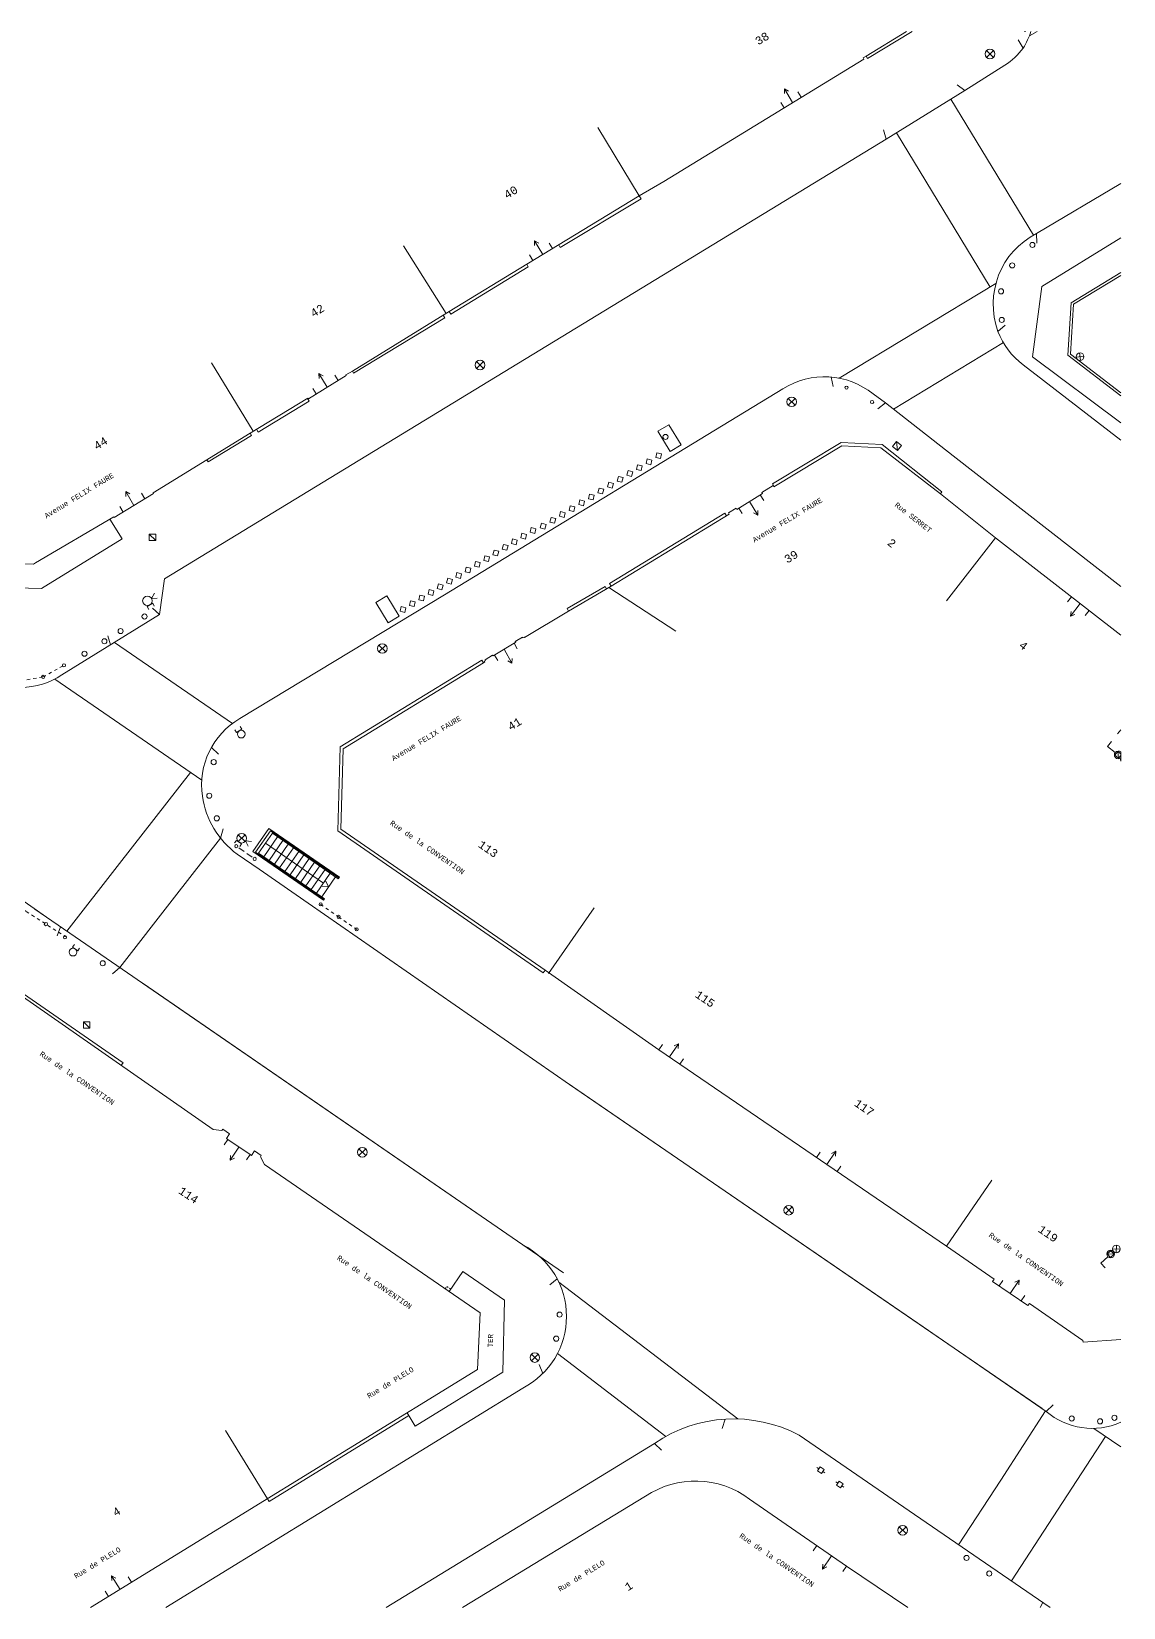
# Model space of a CAD drawing. Extents: x 596377 to 596502, y 126686 to 126784.
# Drawn here: x 596433.8 to 596502.1, y 126685.9 to 126784.4 of the extents above; entities that cross this region are included whole.
import ezdxf
from ezdxf.enums import TextEntityAlignment as Align

# ---------------------------------------------------------------- set-up
doc = ezdxf.new("R2010")
doc.units = 0
doc.header["$MEASUREMENT"] = 0
doc.linetypes.add('AFL', pattern=[0.2, 0.1, -0.1])
doc.linetypes.add('BPP', pattern=[0.4, 0.2, -0.2])
for name, color, linetype, lineweight in [('10', 7, 'Continuous', 0), ('11', 7, 'Continuous', 0), ('13', 7, 'Continuous', 0), ('17', 7, 'Continuous', 0), ('18', 7, 'Continuous', 0), ('2', 7, 'Continuous', 0), ('28', 7, 'Continuous', 0), ('3', 7, 'Continuous', 0), ('7', 7, 'Continuous', 0), ('8', 7, 'Continuous', 0), ('9', 7, 'Continuous', 0)]:
    doc.layers.add(name, color=color, linetype=linetype, lineweight=lineweight)
doc.styles.add('MONOTXT', font='MONOTXT')

# ---------------------------------------------------------------- blocks, each defined once
blk = doc.blocks.new('LPA')
at = {"layer": '3', "color": 5, "linetype": 'Continuous', "lineweight": 0}
blk.add_line((0, 0), (0, 5), dxfattribs=at)
blk = doc.blocks.new('P1')
at = {"layer": '10', "color": 253, "linetype": 'Continuous', "lineweight": 0}
blk.add_circle((0, 0), 0.1, dxfattribs=at)
blk = doc.blocks.new('BP14')
at = {"layer": '10', "color": 253, "linetype": 'Continuous', "lineweight": 0}
for p, q in [((0.201, 0), (0.6, 0)), ((0.8, 0), (1.2, 0))]:
    blk.add_line(p, q, dxfattribs=at)
for centre in [(0, 0), (1.4, 0)]:
    blk.add_circle(centre, 0.1, dxfattribs=at)
blk = doc.blocks.new('ESC')
at = {"layer": '11', "color": 1, "linetype": 'Continuous', "lineweight": 0}
blk.add_lwpolyline([(-0.346, -0.199), (0, 0), (-0.346, 0.201)], dxfattribs=at)
blk = doc.blocks.new('SBAD')
at = {"layer": '11', "color": 1, "linetype": 'Continuous', "lineweight": 0}
blk.add_line((0, 0), (-0.155, 0.58), dxfattribs=at)
blk = doc.blocks.new('SPO')
at = {"layer": '11', "color": 1, "linetype": 'Continuous', "lineweight": 0}
blk.add_line((0, 0), (0, 0.4), dxfattribs=at)
blk = doc.blocks.new('ACP')
at = {"layer": '11', "color": 1, "linetype": 'Continuous', "lineweight": 0}
blk.add_line((0, 0), (0, 1), dxfattribs=at)
blk.add_lwpolyline([(0.15, 0.74), (0, 1), (-0.15, 0.74)], dxfattribs=at)
blk = doc.blocks.new('SBAG')
at = {"layer": '11', "color": 1, "linetype": 'Continuous', "lineweight": 0}
blk.add_line((0, 0), (0.155, 0.58), dxfattribs=at)
blk = doc.blocks.new('BVL')
at = {"layer": '13', "color": 253, "linetype": 'Continuous', "lineweight": 0}
for p, q in [((0.15, 0.15), (-0.15, 0.15)), ((-0.15, 0.15), (-0.15, -0.15)), ((0.15, -0.15), (0.15, 0.15)), ((-0.15, -0.15), (0.15, -0.15))]:
    blk.add_line(p, q, dxfattribs=at)
blk = doc.blocks.new('PIV')
at = {"layer": '13', "color": 253, "linetype": 'Continuous', "lineweight": 0}
blk.add_circle((0, 0), 0.16, dxfattribs=at)
blk = doc.blocks.new('LEL')
at = {"layer": '18', "color": 2, "linetype": 'Continuous', "lineweight": 0}
for p, q in [((0.212, 0.212), (-0.212, -0.212)), ((-0.212, 0.212), (0.212, -0.212))]:
    blk.add_line(p, q, dxfattribs=at)
blk.add_circle((0, 0), 0.3, dxfattribs=at)
blk = doc.blocks.new('LERRND')
at = {"layer": '18', "color": 2, "linetype": 'Continuous', "lineweight": 0}
for p, q in [((1.15, 5.83), (1.49, 6.17)), ((1.151, 6.17), (1.49, 5.83))]:
    blk.add_line(p, q, dxfattribs=at)
blk.add_lwpolyline([(0.69, 6.15), (0.69, 5.85), (0.991, 5.85), (0.99, 6.15), (0.69, 6.15), (0.991, 5.85)], dxfattribs=at)
for centre in [(0.84, 6), (1.32, 6)]:
    blk.add_circle(centre, 0.24, dxfattribs=at)
at = {"layer": '28', "color": 7, "linetype": 'Continuous', "lineweight": 0}
blk.add_lwpolyline([(0.001, 5.6), (-0.001, 6), (0.6, 6)], dxfattribs=at)
blk = doc.blocks.new('REB')
at = {"layer": '18', "color": 2, "linetype": 'Continuous', "lineweight": 0}
blk.add_lwpolyline([(-0.2, 0.2), (0.2, -0.2), (-0.2, -0.2), (-0.2, 0.2), (0.2, 0.2), (0.2, -0.2)], dxfattribs=at)
blk = doc.blocks.new('LEMB')
at = {"layer": '18', "color": 2, "linetype": 'Continuous', "lineweight": 0}
for p, q in [((-0.169, 0.41), (0.17, 0.07)), ((-0.169, 0.07), (0.17, 0.409))]:
    blk.add_line(p, q, dxfattribs=at)
blk.add_circle((0, 0.24), 0.24, dxfattribs=at)
blk = doc.blocks.new('PFE')
at = {"layer": '17', "color": 2, "linetype": 'Continuous', "lineweight": 0}
blk.add_circle((0, 0), 0.3, dxfattribs=at)
blk = doc.blocks.new('POF')
at = {"layer": '17', "color": 2, "linetype": 'Continuous', "lineweight": 0}
blk.add_circle((0, 0), 0.24, dxfattribs=at)
blk = doc.blocks.new('FEMG')
at = {"layer": '17', "color": 2, "linetype": 'Continuous', "lineweight": 0}
blk.add_lwpolyline([(0.612, 0.18), (0.3, 0), (0.612, -0.18)], dxfattribs=at)
blk = doc.blocks.new('FEPG')
at = {"layer": '17', "color": 2, "linetype": 'Continuous', "lineweight": 0}
blk.add_lwpolyline([(-0.2, -0.5), (-0.2, -0.3), (0.2, -0.3), (0.2, -0.5)], dxfattribs=at)
blk = doc.blocks.new('FEPP')
at = {"layer": '17', "color": 2, "linetype": 'Continuous', "lineweight": 0}
blk.add_lwpolyline([(-0.2, -0.44), (-0.2, -0.24), (0.199, -0.24), (0.2, -0.44)], dxfattribs=at)
blk = doc.blocks.new('TER')
at = {"layer": '11', "color": 1, "linetype": 'Continuous', "lineweight": 0, "style": 'MONOTXT'}
blk.add_text('TER', height=0.32, dxfattribs=at).set_placement((0.004, 0), align=Align.MIDDLE)
blk = doc.blocks.new('BAV')
at = {"layer": '13', "color": 253, "linetype": 'Continuous', "lineweight": 0}
for p, q in [((-0.153, -0.009), (-0.303, -0.01)), ((0.147, -0.009), (0.297, -0.009))]:
    blk.add_line(p, q, dxfattribs=at)
blk.add_lwpolyline([(-0.153, -0.159), (0.147, -0.159), (0.147, 0.141), (-0.153, 0.141)], close=True, dxfattribs=at)

msp = doc.modelspace()

# ---------------------------------------------------------------- linework, layer by layer
at = {"layer": '10', "color": 253, "linetype": 'BPP', "lineweight": 0}
for points in [[(596429.235, 126745.492), (596430.371, 126744.686), (596431.723, 126744.017), (596433.169, 126743.822), (596434.576, 126744.066), (596435.875, 126744.789)], [(596430.328, 126731.073), (596431.108, 126730.887), (596432.346, 126730.223), (596433.518, 126729.406), (596435.972, 126727.835)], [(596451.915, 126729.853), (596453.041, 126729.072), (596454.167, 126728.291)]]:
    msp.add_lwpolyline(points, dxfattribs=at)
at = {"layer": '11', "color": 1, "linetype": 'Continuous', "lineweight": 0}
for p, q in [((596466.79, 126771.06), (596466.892, 126770.893)), ((596501.914, 126771.501), (596496.989, 126768.459)), ((596496.406, 126764.061), (596496.989, 126768.459)), ((596501.914, 126759.934), (596496.406, 126764.061)), ((596449.227, 126734.076), (596448.365, 126732.826)), ((596448.466, 126733.679), (596452.088, 126731.179)), ((596449.557, 126733.849), (596448.694, 126732.599)), ((596449.886, 126733.622), (596449.023, 126732.372)), ((596450.215, 126733.394), (596449.352, 126732.145)), ((596450.545, 126733.166), (596449.682, 126731.917)), ((596450.874, 126732.94), (596450.01, 126731.69)), ((596451.203, 126732.712), (596450.339, 126731.463)), ((596451.531, 126732.485), (596450.668, 126731.236)), ((596451.861, 126732.257), (596450.998, 126731.008)), ((596452.19, 126732.031), (596451.327, 126730.78)), ((596452.519, 126731.803), (596451.656, 126730.554)), ((596452.848, 126731.575), (596451.986, 126730.326)), ((596496.87, 126685.927), (596497.051, 126686.235))]:
    msp.add_line(p, q, dxfattribs=at)
for points in [[(596485.996, 126782.852), (596486.095, 126782.69), (596488.877, 126784.386)], [(596471.83, 126774.115), (596471.938, 126773.935), (596466.892, 126770.893)], [(596459.948, 126766.89), (596460.042, 126766.736), (596464.889, 126769.685), (596464.79, 126769.847)], [(596501.914, 126761.617), (596498.617, 126764.166), (596498.811, 126767.438), (596501.914, 126769.326)], [(596453.899, 126763.164), (596453.977, 126763.036), (596459.666, 126766.504), (596459.572, 126766.658)], [(596447.903, 126759.537), (596448.012, 126759.358), (596451.194, 126761.29), (596451.085, 126761.469)], [(596444.805, 126757.636), (596444.888, 126757.499), (596447.592, 126759.149), (596447.503, 126759.294)], [(596480.254, 126755.949), (596480.146, 126756.129), (596484.437, 126758.713), (596486.997, 126758.576), (596490.742, 126755.626), (596490.649, 126755.508)], [(596470.064, 126749.735), (596469.96, 126749.906), (596477.179, 126754.3), (596477.278, 126754.137)], [(596434.47, 126749.59), (596429.625, 126749.716), (596425.256, 126752.701), (596425.85, 126753.512)], [(596438.739, 126753.923), (596439.511, 126752.69), (596434.47, 126749.59)], [(596467.404, 126748.18), (596467.313, 126748.336), (596469.692, 126749.722), (596469.781, 126749.569)], [(596465.94, 126725.75), (596465.826, 126725.585), (596452.983, 126734.453), (596453.138, 126739.686), (596461.995, 126745.116), (596462.094, 126744.954)], [(596453.051, 126731.508), (596448.785, 126734.455), (596447.854, 126733.107), (596452.119, 126730.159)], [(596424.733, 126722.097), (596424.624, 126722.277), (596428.231, 126724.456), (596433.344, 126724.272), (596439.568, 126719.96), (596439.458, 126719.803)], [(596457.318, 126698.086), (596457.826, 126697.259), (596463.297, 126700.635), (596463.403, 126705.117), (596460.8, 126706.909), (596459.954, 126705.661)], [(596448.594, 126692.723), (596448.698, 126692.555), (596457.423, 126697.916)], [(596496.87, 126685.927), (596497.051, 126686.235), (596497.501, 126685.927)]]:
    msp.add_lwpolyline(points, dxfattribs=at)
at = {"layer": '11', "color": 1, "linetype": 'AFL', "lineweight": 0}
msp.add_lwpolyline([(596459.707, 126705.83), (596459.805, 126705.976), (596460.058, 126705.813)], dxfattribs=at)
at = {"layer": '13', "color": 253, "linetype": 'Continuous', "lineweight": 0}
msp.add_lwpolyline([(596495.96, 126784.386), (596495.91, 126784.386, 0.079307), (596495.96, 126784.386)], format="xyb", dxfattribs=at)
at = {"layer": '17', "color": 2, "linetype": 'Continuous', "lineweight": 0}
for p, q in [((596496.695, 126784.386), (596496.207, 126784.124)), ((596491.297, 126780.16), (596496.463, 126771.667)), ((596487.894, 126778.057), (596493.754, 126768.424)), ((596484.32, 126762.723), (596494.112, 126768.64)), ((596487.704, 126760.796), (596494.578, 126764.95)), ((596439.036, 126746.22), (596446.401, 126741.154)), ((596435.303, 126743.932), (596444.484, 126737.618)), ((596439.355, 126732.411), (596443.783, 126738.1)), ((596442.776, 126730.294), (596445.657, 126733.996)), ((596436.063, 126728.183), (596439.354, 126732.412)), ((596439.365, 126725.912), (596442.776, 126730.294)), ((596440.821, 126724.91), (596467.096, 126706.837)), ((596496.998, 126698.349), (596467.265, 126718.746)), ((596466.806, 126706.244), (596477.983, 126697.706)), ((596466.711, 126701.786), (596473.485, 126696.611)), ((596497.22, 126698.203), (596494.411, 126693.885)), ((596500.231, 126697.119), (596501.914, 126695.966)), ((596500.961, 126696.619), (596497.691, 126691.593)), ((596494.411, 126693.885), (596491.782, 126689.844)), ((596497.691, 126691.593), (596495.083, 126687.583))]:
    msp.add_line(p, q, dxfattribs=at)
at = {"layer": '18', "color": 2, "linetype": 'Continuous', "lineweight": 0}
for p, q in [((596501.783, 126738.985), (596501.914, 126739.153)), ((596501.897, 126738.871), (596501.914, 126738.873))]:
    msp.add_line(p, q, dxfattribs=at)
for points in [[(596501.914, 126739.377, 2.185364), (596501.914, 126739.014), (596501.914, 126739.377)], [(596501.914, 126738.809), (596501.914, 126738.992, 0.198154), (596501.914, 126738.809)]]:
    msp.add_lwpolyline(points, format="xyb", dxfattribs=at)
msp.add_lwpolyline([(596501.914, 126739.264), (596501.731, 126739.406), (596501.547, 126739.169), (596501.783, 126738.985), (596501.731, 126739.406)], dxfattribs=at)
at = {"layer": '28', "color": 7, "linetype": 'Continuous', "lineweight": 0}
msp.add_lwpolyline([(596501.34, 126740.027), (596501.094, 126739.712), (596501.568, 126739.343)], dxfattribs=at)
at = {"layer": '3', "color": 5, "linetype": 'Continuous', "lineweight": 0}
msp.add_line((596501.914, 126740.764), (596501.709, 126740.501), dxfattribs=at)
at = {"layer": '7', "color": 6, "linetype": 'Continuous', "lineweight": 0}
for p, q in [((596477.923, 126754.528), (596479.534, 126755.521)), ((596480.185, 126756.021), (596479.49, 126755.592)), ((596479.49, 126755.592), (596479.534, 126755.521)), ((596480.185, 126756.021), (596480.236, 126755.938)), ((596477.923, 126754.528), (596477.879, 126754.6)), ((596472.211, 126692.871), (596460.789, 126685.927)), ((596478.722, 126692.693), (596484.771, 126688.514)), ((596484.771, 126688.514), (596488.602, 126685.927))]:
    msp.add_line(p, q, dxfattribs=at)
for points in [[(596488.533, 126784.386), (596485.996, 126782.852), (596485.809, 126782.736), (596485.85, 126782.668), (596473.365, 126775.016), (596471.83, 126774.115), (596464.79, 126769.847), (596459.948, 126766.89), (596453.899, 126763.164), (596453.488, 126762.942), (596453.519, 126762.891), (596451.148, 126761.438), (596451.117, 126761.489), (596447.503, 126759.294), (596441.449, 126755.573), (596441.475, 126755.53), (596439.019, 126754.03), (596438.993, 126754.073), (596434.091, 126751.189)], [(596395.167, 126774.959), (596394.997, 126774.761), (596419.862, 126757.636), (596422.984, 126755.487), (596423.297, 126755.271), (596425.082, 126754.041), (596429.084, 126751.286), (596433.968, 126751.113), (596434.091, 126751.189)], [(596501.914, 126761.807), (596498.771, 126764.236), (596498.966, 126767.345), (596501.914, 126769.138)], [(596480.236, 126755.938), (596484.49, 126758.5), (596486.919, 126758.37), (596490.649, 126755.508), (596494.087, 126752.764), (596501.914, 126746.675)], [(596477.879, 126754.6), (596477.402, 126754.306), (596477.444, 126754.238), (596470.064, 126749.735), (596467.404, 126748.18), (596464.658, 126746.518), (596464.638, 126746.552), (596464.556, 126746.502), (596464.53, 126746.545), (596464.078, 126746.272), (596464.104, 126746.229), (596462.69, 126745.374), (596462.664, 126745.417), (596462.201, 126745.137), (596462.227, 126745.094), (596462.141, 126745.042), (596462.167, 126744.998), (596462.094, 126744.954), (596453.325, 126739.578), (596453.176, 126734.551), (596465.94, 126725.75)], [(596465.94, 126725.75), (596473.054, 126720.769), (596491.016, 126708.507)], [(596461.882, 126704.335), (596448.409, 126713.599), (596448.149, 126714.082), (596448.205, 126714.165), (596447.782, 126714.455), (596447.59, 126714.174), (596447.508, 126714.228), (596446.112, 126715.162), (596446.027, 126715.219), (596446.229, 126715.522), (596445.806, 126715.812), (596445.75, 126715.729), (596445.209, 126715.796), (596433.287, 126724.102)], [(596491.016, 126708.507), (596494.002, 126706.437), (596493.909, 126706.299), (596496.117, 126704.798), (596496.203, 126704.921), (596499.549, 126702.608), (596499.556, 126702.508), (596501.914, 126702.676)], [(596461.882, 126704.335), (596461.722, 126700.793), (596437.538, 126685.927)]]:
    msp.add_lwpolyline(points, dxfattribs=at)
msp.add_arc((596475.342, 126688.227), 5.601, 52.8823, 123.98645, dxfattribs=at)
at = {"layer": '8', "color": 4, "linetype": 'Continuous', "lineweight": 0}
for p, q in [((596501.914, 126774.9), (596496.653, 126771.769)), ((596472.992, 126759.412), (596473.667, 126759.822)), ((596472.992, 126759.411), (596473.761, 126758.147)), ((596473.667, 126759.822), (596474.436, 126758.557)), ((596473.761, 126758.147), (596474.436, 126758.557)), ((596456.048, 126749.138), (596455.363, 126748.724)), ((596455.363, 126748.724), (596456.135, 126747.449)), ((596456.048, 126749.138), (596456.819, 126747.864)), ((596456.819, 126747.864), (596456.135, 126747.449)), ((596434.995, 126728.915), (596432.002, 126731.018)), ((596467.469, 126718.605), (596489.229, 126703.68)), ((596489.229, 126703.68), (596497.252, 126698.175)), ((596442.247, 126685.927), (596464.553, 126699.638)), ((596472.788, 126696.18), (596456.017, 126685.927)), ((596489.022, 126691.735), (596481.823, 126696.691)), ((596489.022, 126691.735), (596497.5, 126685.927))]:
    msp.add_line(p, q, dxfattribs=at)
for points in [[(596494.672, 126782.276), (596492.164, 126780.696), (596487.247, 126777.658), (596442.156, 126750.198)], [(596495.818, 126763.562), (596497.081, 126762.593), (596501.914, 126758.849)], [(596446.864, 126741.461), (596459.645, 126749.2), (596480.803, 126762.066)], [(596501.914, 126749.716), (596491.434, 126757.869), (596487.209, 126761.185), (596486.439, 126761.741)], [(596435.749, 126744.193), (596441.849, 126747.954), (596442.156, 126750.198)], [(596446.693, 126732.997), (596448.064, 126732.061), (596467.469, 126718.605)], [(596464.56, 126708.581), (596436.572, 126727.833), (596434.056, 126729.56)]]:
    msp.add_lwpolyline(points, dxfattribs=at)
for centre, radius, start, end in [((596491.453, 126786.049), 5.129, 328.33019, 341.08213), ((596492.435, 126785.797), 4.172, 302.42248, 324.18092), ((596498.897, 126767.35), 4.956, 116.91963, 200.11775), ((596498.661, 126767.348), 4.735, 201.0849, 233.10248), ((596483.393, 126757.946), 4.867, 51.24761, 122.15178), ((596433.085, 126748.239), 4.844, 239.6374, 303.36501), ((596449.296, 126737.296), 4.823, 120.28003, 188.19716), ((596449.955, 126737.416), 5.492, 188.45997, 233.57016), ((596462.248, 126704.111), 5.032, 297.25855, 62.65176), ((596500.126, 126701.551), 4.433, 229.59025, 293.78559), ((596477.728, 126688.969), 8.741, 62.06229, 124.41186)]:
    msp.add_arc(centre, radius, start, end, dxfattribs=at)
at = {"layer": '9', "color": 3, "linetype": 'Continuous', "lineweight": 0}
for p, q in [((596448.035, 126733.054), (596448.898, 126734.304)), ((596448.898, 126734.304), (596453.017, 126731.459)), ((596452.154, 126730.209), (596448.035, 126733.054))]:
    msp.add_line(p, q, dxfattribs=at)
msp.add_lwpolyline([(596452.154, 126730.209), (596452.085, 126730.11), (596447.675, 126733.158), (596448.674, 126734.604), (596453.085, 126731.557), (596453.017, 126731.459)], dxfattribs=at)

# ---------------------------------------------------------------- block references
at = {"layer": '10', "color": 253, "linetype": 'Continuous', "lineweight": 0}
for name, p, xscale, yscale, rotation in [('P1', (596484.775, 126762.138), 0.9999999798012447, 0.9999999798012447, 325.3803248422506), ('P1', (596486.377, 126761.237), 0.9999999798012447, 0.9999999798012447, 325.3803248422506), ('BP14', (596446.643, 126733.491), 0.9999993579981382, 0.9999993579981382, 325.3644124859816), ('P1', (596434.744, 126728.621), 0.99999934472745, 0.99999934472745, 77.34990862604627), ('P1', (596435.939, 126727.8), 0.99999934472745, 0.99999934472745, 77.34990862604627)]:
    msp.add_blockref(name, p, dxfattribs=dict(at, xscale=xscale, yscale=yscale, rotation=rotation))
at = {"layer": '10', "color": 253, "linetype": 'Continuous', "lineweight": 0, "rotation": 90}
for p in [(596435.875, 126744.789), (596434.576, 126744.066)]:
    msp.add_blockref('P1', p, dxfattribs=at)
at = {"layer": '10', "color": 253, "linetype": 'Continuous', "lineweight": 0}
for p in [(596451.915, 126729.853), (596453.041, 126729.072), (596454.167, 126728.291)]:
    msp.add_blockref('P1', p, dxfattribs=at)
at = {"layer": '11', "color": 1, "linetype": 'Continuous', "lineweight": 0}
for name, p, xscale, yscale, rotation in [('SBAD', (596495.818, 126783.356), 0.9999980851171518, 0.9999980851171518, 17.43459279900148), ('ACP', (596481.409, 126779.946), 1.000001611605654, 1.000001611605654, 30.69992328713032), ('SBAD', (596492.164, 126780.696), 0.9999990743154537, 0.9999990743154537, 37.60763375776919), ('SPO', (596480.873, 126779.618), 1.000000153198276, 1.000000153198276, 31.50296055519491), ('SPO', (596481.945, 126780.275), 1.000000153198276, 1.000000153198276, 31.50296055519491), ('SBAD', (596487.247, 126777.658), 0.9999994298810301, 0.9999994298810301, 0.2395914713349769), ('ACP', (596465.795, 126770.456), 1.000001611605654, 1.000001611605654, 30.69992328713032), ('SPO', (596466.409, 126770.829), 1.000000592724324, 1.000000592724324, 31.24419988067097), ('SBAD', (596496.653, 126771.769), 0.9999997659524544, 0.9999997659524544, 167.0024035263837), ('SPO', (596465.181, 126770.084), 1.000000592724324, 1.000000592724324, 31.24419988067097), ('SBAD', (596494.243, 126765.645), 1.000001824630055, 1.000001824630055, 296.5595625270182), ('ACP', (596452.328, 126762.161), 1.000003350027853, 1.000003350027853, 31.44653884757809), ('SPO', (596451.645, 126761.742), 1.000001181198214, 1.000001181198214, 31.50918317419062), ('SPO', (596453.012, 126762.58), 1.000001181198214, 1.000001181198214, 31.50918317419062), ('SBAD', (596483.826, 126762.793), 0.9999997757970459, 0.9999997757970459, 175.4092491024833), ('SBAG', (596487.209, 126761.185), 1.000000129757748, 1.000000129757748, 144.1679225989957), ('ACP', (596440.247, 126754.78), 1.000001611605654, 1.000001611605654, 30.69992328713032), ('SPO', (596440.929, 126755.196), 0.9999994083812155, 0.9999994083812155, 31.40728025396964), ('SPO', (596479.391, 126755.433), 0.9999986823420709, 0.9999986823420709, 211.550276052145), ('SPO', (596439.568, 126754.365), 0.9999994083812155, 0.9999994083812155, 31.40728025396964), ('SPO', (596478.049, 126754.609), 0.9999986823420709, 0.9999986823420709, 211.550276052145), ('ACP', (596478.72, 126755.021), 1.000000157394152, 1.000000157394152, 210.9149342079409), ('SBAD', (596441.849, 126747.954), 0.9999988129348298, 0.9999988129348298, 31.65364675569255), ('SPO', (596498.833, 126749.072), 1.00000087996277, 1.00000087996277, 142.11069536446), ('ACP', (596499.383, 126748.644), 1.00000087996277, 1.00000087996277, 142.11069536446), ('SPO', (596499.933, 126748.216), 1.00000087996277, 1.00000087996277, 142.11069536446), ('SBAG', (596438.785, 126746.065), 0.9999988129348298, 0.9999988129348298, 31.65364675569255), ('SPO', (596462.788, 126745.433), 0.999998763364878, 0.999998763364878, 211.1513135318763), ('ACP', (596463.394, 126745.799), 0.9999993579981383, 0.9999993579981383, 208.6100125056518), ('SPO', (596463.999, 126746.165), 0.999998763364878, 0.999998763364878, 211.1513135318763), ('SBAG', (596445.088, 126739.653), 0.9999983467148076, 0.9999983467148076, 241.2028823242487), ('SBAD', (596445.657, 126733.996), 0.9999978846904534, 0.9999978846904534, 328.3861179204953), ('ESC', (596452.416, 126730.949), 1.00000213489663, 1.00000213489663, 325.3956464475196), ('SBAD', (596435.66, 126728.459), 1.000000054654816, 1.000000054654816, 145.5341844834718), ('SBAG', (596439.365, 126725.912), 1.000001305393841, 1.000001305393841, 145.7065398509665), ('SPO', (596473.054, 126720.769), 1.000000341752469, 1.000000341752469, 325.4305762800711), ('ACP', (596473.713, 126720.32), 1.000000341752469, 1.000000341752469, 325.4305762800711), ('SPO', (596474.365, 126719.875), 1.000000341752469, 1.000000341752469, 325.4305762800711), ('SPO', (596446.112, 126715.162), 1.000000171391247, 1.000000171391247, 146.2152146043903), ('ACP', (596446.81, 126714.695), 1.000000171391247, 1.000000171391247, 146.2152146043903), ('SPO', (596447.508, 126714.228), 1.000000171391247, 1.000000171391247, 146.2152146043903), ('SPO', (596482.905, 126714.044), 0.999999993722448, 0.999999993722448, 325.4367185525464), ('ACP', (596483.546, 126713.603), 0.999999993722448, 0.999999993722448, 325.4367185525464), ('SPO', (596484.195, 126713.163), 0.999999993722448, 0.999999993722448, 325.4367185525464), ('SBAD', (596466.696, 126706.465), 0.9999989009182356, 0.9999989009182356, 113.938162203715), ('SPO', (596494.322, 126706.018), 1.000000692688039, 1.000000692688039, 325.7852774547243), ('ACP', (596495.011, 126705.55), 1.000000692688039, 1.000000692688039, 325.7852774547243), ('SPO', (596495.7, 126705.081), 1.000000692688039, 1.000000692688039, 325.7852774547243), ('TER', (596462.528, 126702.591), 1.000000105916064, 1.000000105916064, 88.6453063757354), ('SBAD', (596465.808, 126700.555), 1.000001165835035, 1.000001165835035, 8.674090479154465), ('SBAD', (596497.252, 126698.175), 1.000000245214808, 1.000000245214808, 297.8148940235223), ('SBAD', (596477.188, 126697.693), 0.9999977370538188, 0.9999977370538188, 148.1451866464131), ('SBAD', (596472.788, 126696.18), 0.9999997300435475, 0.9999997300435475, 210.1257852380097), ('SPO', (596482.923, 126689.79), 0.9999986994400195, 0.9999986994400195, 145.3757351435207), ('ACP', (596483.847, 126689.152), 0.9999986994400195, 0.9999986994400195, 145.3757351435207), ('SPO', (596484.771, 126688.514), 0.9999986994400195, 0.9999986994400195, 145.3757351435207), ('ACP', (596439.378, 126687.058), 1.000000214087265, 1.000000214087265, 31.54990908157281), ('SPO', (596440.099, 126687.501), 1.000000214087265, 1.000000214087265, 31.54990908157281), ('SPO', (596438.656, 126686.615), 1.000000214087265, 1.000000214087265, 31.54990908157281)]:
    msp.add_blockref(name, p, dxfattribs=dict(at, xscale=xscale, yscale=yscale, rotation=rotation))
at = {"layer": '13', "color": 253, "linetype": 'Continuous', "lineweight": 0}
for name, p, xscale, yscale, rotation in [('PIV', (596496.392, 126771.052), 0.9999997204700071, 0.9999997204700071, 211.5987802436295), ('PIV', (596495.133, 126769.776), 0.9999997204700071, 0.9999997204700071, 211.5987802436295), ('PIV', (596494.434, 126768.154), 0.9999997204700071, 0.9999997204700071, 211.5987802436295), ('PIV', (596494.477, 126766.368), 0.9999997204700071, 0.9999997204700071, 211.5987802436295), ('PIV', (596473.465, 126759.056), 0.9999989170512362, 0.9999989170512362, 121.3026324883456), ('BVL', (596471.834, 126757.139), 1.000002033729593, 1.000002033729593, 76.30264225039946), ('BVL', (596472.436, 126757.504), 1.000002033729593, 1.000002033729593, 76.30264225039946), ('BVL', (596473.036, 126757.882), 1.000002033729593, 1.000002033729593, 76.30264225039946), ('BVL', (596470.03, 126756.041), 1.000002033729593, 1.000002033729593, 76.30264225039946), ('BVL', (596470.631, 126756.407), 1.000002033729593, 1.000002033729593, 76.30264225039946), ('BVL', (596471.233, 126756.773), 1.000002033729593, 1.000002033729593, 76.30264225039946), ('BVL', (596468.827, 126755.31), 1.000002033729593, 1.000002033729593, 76.30264225039946), ('BVL', (596469.428, 126755.676), 1.000002033729593, 1.000002033729593, 76.30264225039946), ('BVL', (596467.022, 126754.213), 1.000002033729593, 1.000002033729593, 76.30264225039946), ('BVL', (596467.624, 126754.578), 1.000002033729593, 1.000002033729593, 76.30264225039946), ('BVL', (596468.225, 126754.944), 1.000002033729593, 1.000002033729593, 76.30264225039946), ('BVL', (596465.183, 126753.211), 0.9999993170910243, 0.9999993170910243, 256.2504216687483), ('BVL', (596465.819, 126753.481), 1.000002033729593, 1.000002033729593, 76.30264225039946), ('BVL', (596466.421, 126753.847), 1.000002033729593, 1.000002033729593, 76.30264225039946), ('BVL', (596463.444, 126752.156), 0.9999993170910243, 0.9999993170910243, 256.2504216687483), ('BVL', (596464.024, 126752.508), 0.9999993170910243, 0.9999993170910243, 256.2504216687483), ('BVL', (596464.603, 126752.859), 0.9999993170910243, 0.9999993170910243, 256.2504216687483), ('BVL', (596461.705, 126751.101), 0.9999993170910243, 0.9999993170910243, 256.2504216687483), ('BVL', (596462.285, 126751.452), 0.9999993170910243, 0.9999993170910243, 256.2504216687483), ('BVL', (596462.864, 126751.804), 0.9999993170910243, 0.9999993170910243, 256.2504216687483), ('BVL', (596459.966, 126750.045), 0.9999993170910243, 0.9999993170910243, 256.2504216687483), ('BVL', (596460.546, 126750.397), 0.9999993170910243, 0.9999993170910243, 256.2504216687483), ('BVL', (596461.126, 126750.749), 0.9999993170910243, 0.9999993170910243, 256.2504216687483), ('BVL', (596458.807, 126749.342), 0.9999993170910243, 0.9999993170910243, 256.2504216687483), ('BVL', (596459.387, 126749.694), 0.9999993170910243, 0.9999993170910243, 256.2504216687483), ('BVL', (596457.063, 126748.279), 0.9999993170910243, 0.9999993170910243, 256.2504216687483), ('BVL', (596457.648, 126748.638), 0.9999993170910243, 0.9999993170910243, 256.2504216687483), ('BVL', (596458.227, 126748.99), 0.9999993170910243, 0.9999993170910243, 256.2504216687483), ('PIV', (596440.911, 126747.84), 0.9999998160319333, 0.9999998160319333, 29.42248702045037), ('PIV', (596438.404, 126746.291), 0.9999998160319333, 0.9999998160319333, 29.42248702045037), ('PIV', (596439.412, 126746.927), 0.9999998160319333, 0.9999998160319333, 29.42248702045037), ('PIV', (596437.158, 126745.513), 0.9999998160319333, 0.9999998160319333, 29.42248702045037), ('PIV', (596500.623, 126697.558), 0.9999999110517475, 0.9999999110517475, 325.1420100895904), ('PIV', (596501.52, 126697.777), 0.9999999110517475, 0.9999999110517475, 325.1420100895904), ('BAV', (596483.187, 126694.508), 1.000000213642741, 1.000000213642741, 325.4555164488847), ('BAV', (596484.366, 126693.619), 1.000000213642741, 1.000000213642741, 325.4555164488847)]:
    msp.add_blockref(name, p, dxfattribs=dict(at, xscale=xscale, yscale=yscale, rotation=rotation))
for p in [(596445.231, 126738.741), (596444.953, 126736.64), (596445.424, 126735.23), (596438.299, 126726.176), (596466.849, 126704.227), (596466.636, 126702.722), (596498.851, 126697.735), (596492.278, 126689.02), (596493.697, 126688.048)]:
    msp.add_blockref('PIV', p, dxfattribs=at)
at = {"layer": '17', "color": 2, "linetype": 'Continuous', "lineweight": 0}
for name, p, xscale, yscale, rotation in [('FEMG', (596441.092, 126748.816), 1.000002272189315, 1.000002272189315, 31.19391248499531), ('FEPG', (596441.092, 126748.816), 1.000002272189315, 1.000002272189315, 31.19391248499531), ('FEPP', (596446.951, 126740.489), 0.9999996855152, 0.9999996855152, 211.2024238877262), ('FEPG', (596446.982, 126733.987), 0.9999999798012447, 0.9999999798012447, 325.3803248422506), ('FEMG', (596446.982, 126733.987), 0.9999999798012447, 0.9999999798012447, 325.3803248422506), ('FEPP', (596436.439, 126726.87), 0.9999976336203408, 0.9999976336203408, 145.4505557909656)]:
    msp.add_blockref(name, p, dxfattribs=dict(at, xscale=xscale, yscale=yscale, rotation=rotation))
for name, p in [('PFE', (596441.092, 126748.816)), ('POF', (596446.951, 126740.489)), ('POF', (596436.439, 126726.87))]:
    msp.add_blockref(name, p, dxfattribs=at)
at = {"layer": '18', "color": 2, "linetype": 'Continuous', "lineweight": 0}
for name, p in [('LEL', (596493.743, 126782.985)), ('LEL', (596461.874, 126763.548)), ('LEL', (596481.347, 126761.25)), ('REB', (596441.408, 126752.788)), ('LEL', (596455.77, 126745.84)), ('LEL', (596446.982, 126733.987)), ('REB', (596437.288, 126722.325)), ('LEL', (596454.519, 126714.368)), ('LEL', (596481.168, 126710.745)), ('LEL', (596465.302, 126701.54)), ('LEL', (596488.288, 126690.751))]:
    msp.add_blockref(name, p, dxfattribs=at)
for name, p, xscale, yscale, rotation in [('LEMB', (596499.225, 126763.885), 0.9999988288509906, 0.9999988288509906, 321.9976013428781), ('REB', (596487.928, 126758.488), 1.000000652008663, 1.000000652008663, 321.7718332867369), ('LERRND', (596504.718, 126703.012), 0.9999974527743597, 0.9999974527743597, 42.4883209483358)]:
    msp.add_blockref(name, p, dxfattribs=dict(at, xscale=xscale, yscale=yscale, rotation=rotation))
at = {"layer": '3', "color": 5, "linetype": 'Continuous', "lineweight": 0}
for p, xscale, yscale, rotation in [((596471.83, 126774.115), 0.9999982050088577, 0.9999982050088577, 31.2249367585475), ((596459.76, 126766.774), 1.000000702315781, 1.000000702315781, 32.30120612177057), ((596447.703, 126759.416), 0.999997913291864, 0.999997913291864, 31.45830137899295), ((596494.087, 126752.764), 1.000000442583574, 1.000000442583574, 142.1211552975234), ((596469.922, 126749.652), 1.000000428662377, 1.000000428662377, 237.0127857927085), ((596466.144, 126725.535), 0.9999971790766987, 0.9999971790766987, 325.0582959013271), ((596491.016, 126708.507), 0.9999990430360852, 0.9999990430360852, 325.3433197117599), ((596448.594, 126692.723), 0.9999973992252946, 0.9999973992252946, 31.5781899558147)]:
    msp.add_blockref('LPA', p, dxfattribs=dict(at, xscale=xscale, yscale=yscale, rotation=rotation))

# ---------------------------------------------------------------- texts
at = {"layer": '2', "color": 4, "linetype": 'Continuous', "lineweight": 0, "style": 'MONOTXT'}
for s, height, rotation, p in [('38', 0.5, 31.45761, (596479.63, 126783.738)), ('40', 0.5, 31.45761, (596463.931, 126774.134)), ('42', 0.5, 31.45761, (596451.836, 126766.734)), ('44', 0.5, 31.45761, (596438.29, 126758.447)), ('Avenue FELIX FAURE', 0.32, 31.49643, (596436.905, 126755.259)), ('Rue de la CONVENTION', 0.32, 325.23641, (596458.491, 126733.282)), ('113', 0.5, 325.23641, (596462.242, 126733.112)), ('115', 0.5, 325.67893, (596475.796, 126723.741)), ('117', 0.5, 325.67893, (596485.747, 126716.947)), ('Rue de la CONVENTION', 0.32, 325.34327, (596495.913, 126707.544)), ('119', 0.5, 325.34327, (596497.235, 126709.071)), ('Rue de PLELO', 0.32, 31.57819, (596456.355, 126699.842)), ('4', 0.5, 31.57819, (596439.289, 126691.699)), ('Rue de PLELO', 0.32, 31.57881, (596438.046, 126688.587))]:
    msp.add_text(s, height=height, rotation=rotation, dxfattribs=at).set_placement(p, align=Align.CENTER)
for s, height, rotation, p in [('Avenue FELIX FAURE', 0.32, 30.9142, (596480.999, 126754.007)), ('Rue SERRET', 0.32, 322.12059, (596489.047, 126754.151)), ('2', 0.5, 322.12059, (596487.756, 126752.621)), ('39', 0.5, 30.9142, (596481.188, 126751.79)), ('4', 0.5, 322.12059, (596495.988, 126746.217)), ('Avenue FELIX FAURE', 0.32, 31.18714, (596458.437, 126740.37)), ('41', 0.5, 31.18652, (596463.902, 126741.34)), ('Rue de la CONVENTION', 0.32, 325.53067, (596436.789, 126719.13)), ('114', 0.5, 326.15466, (596443.8, 126711.896)), ('Rue de la CONVENTION', 0.32, 325.48769, (596455.369, 126706.386)), ('Rue de la CONVENTION', 0.32, 325.36103, (596480.512, 126689.025)), ('Rue de PLELO', 0.32, 31.29649, (596468.126, 126688.047)), ('1', 0.5, 31.29649, (596471.034, 126687.474))]:
    msp.add_text(s, height=height, rotation=rotation, dxfattribs=at).set_placement(p, align=Align.TOP_CENTER)

doc.saveas('drawing.dxf')
